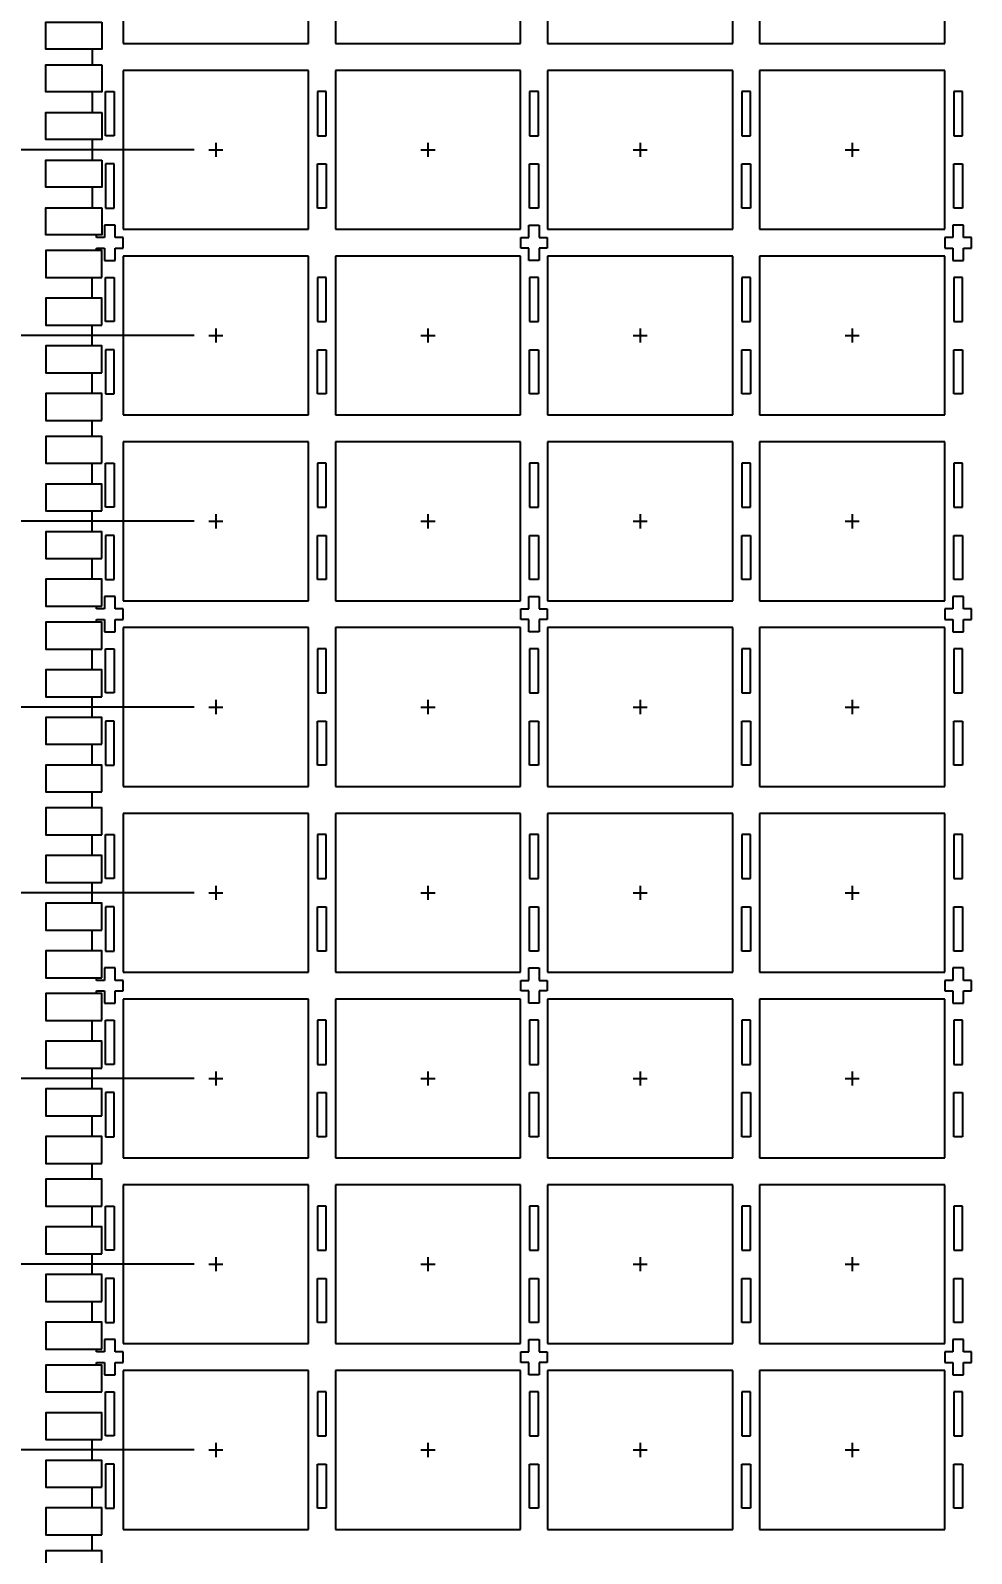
# Model space of a CAD drawing. Header units: millimetres. Extents: x 404.3 to 412.54, y 108.23 to 113.92.
# Drawn here: x 405.796 to 406.437, y 111.644 to 112.68 of the extents above; entities that cross this region are included whole.
import ezdxf

# ---------------------------------------------------------------- set-up
doc = ezdxf.new("R2010")
doc.units = ezdxf.units.MM
doc.header["$LTSCALE"] = 0.5
doc.header["$PDMODE"] = 98
for name, pattern in [('CENTER', [50.8, 31.75, -6.35, 6.35, -6.35]), ('HIDDEN', [0.375, 0.25, -0.125]), ('PHANTOM2', [31.75, 15.875, -3.175, 3.175, -3.175, 3.175, -3.175])]:
    doc.linetypes.add(name, pattern=pattern)
for name, color, linetype in [('1D', 4, 'Continuous'), ('BTM', 7, 'HIDDEN'), ('CEN', 2, 'CENTER'), ('DIM', 3, 'Continuous'), ('PKG', 1, 'PHANTOM2')]:
    doc.layers.add(name, color=color, linetype=linetype)
doc.styles.add('SIMPLEX', font='simplex.shx', dxfattribs={"bigfont": 'AllInOneBig.shx'})
doc.dimstyles.new('Standard2', dxfattribs={"dimtxt": 0.06, "dimasz": 0.08, "dimexe": 0.01, "dimexo": 0.01, "dimgap": 0.027, "dimtad": 1, "dimdec": 3, "dimlfac": 16.666667, "dimrnd": 5e-05, "dimzin": 1, "dimtxsty": 'SIMPLEX', "dimcen": 0.1905, "dimclrd": 256, "dimclre": 256, "dimclrt": 256, "dimazin": 3, "dimtp": 0.03, "dimtm": 0.05, "dimtfac": 0.8, "dimtdec": 3, "dimtmove": 0, "dimatfit": 3, "dimfxl": 0.05, "dimtzin": 4, "dimlwd": -1, "dimlwe": -1})

# ---------------------------------------------------------------- blocks, each defined once
blk = doc.blocks.new('*D6')
at = {"layer": '1D', "ltscale": 0.1, "transparency": 16777216}
blk.add_line((405.7066, 113.1086), (405.7066, 113.3266), dxfattribs=at)
at = {"layer": 'Defpoints', "color": 0, "ltscale": 0.1, "transparency": 16777216}
for p in [(405.7066, 113.3266), (405.7066, 113.0986), (407.4376, 111.0196)]:
    blk.add_point(p, dxfattribs=at)
at = {"layer": '1D', "ltscale": 0.1, "transparency": 16777216, "insert": (405.7066, 113.5022), "char_height": 0.06, "attachment_point": 5, "rotation": 90, "style": 'SIMPLEX'}
blk.add_mtext('\\A1;28.850', dxfattribs=at)
blk = doc.blocks.new('*D7')
at = {"layer": '1D', "ltscale": 0.1, "transparency": 16777216}
blk.add_line((405.5386, 112.878), (405.5386, 113.3266), dxfattribs=at)
at = {"layer": 'Defpoints', "color": 0, "ltscale": 0.1, "transparency": 16777216}
for p in [(405.5386, 113.3266), (405.5386, 112.868), (407.4376, 111.0196)]:
    blk.add_point(p, dxfattribs=at)
at = {"layer": '1D', "ltscale": 0.1, "transparency": 16777216, "insert": (405.5386, 113.4965), "char_height": 0.06, "attachment_point": 5, "rotation": 90, "style": 'SIMPLEX'}
blk.add_mtext('\\A1;31.650', dxfattribs=at)
blk = doc.blocks.new('*D22')
at = {"layer": '1D', "ltscale": 0.1, "transparency": 16777216}
for p, q in [((405.3606, 111.6826), (405.2668, 111.6516)), ((405.5106, 111.6826), (405.3606, 111.6826)), ((405.2668, 111.6516), (405.1068, 111.6516))]:
    blk.add_line(p, q, dxfattribs=at)
at = {"layer": 'Defpoints', "color": 0, "ltscale": 0.1, "transparency": 16777216}
for p in [(405.5206, 111.6826), (405.1068, 111.6516), (407.4376, 111.0196)]:
    blk.add_point(p, dxfattribs=at)
at = {"layer": '1D', "ltscale": 0.1, "transparency": 16777216, "insert": (404.9426, 111.6516), "char_height": 0.06, "attachment_point": 5, "style": 'SIMPLEX'}
blk.add_mtext('\\A1;11.050', dxfattribs=at)
blk = doc.blocks.new('*D23')
at = {"layer": '1D', "ltscale": 0.1, "transparency": 16777216}
for p, q in [((405.3606, 112.1687), (405.2668, 112.1567)), ((405.5106, 112.1687), (405.3606, 112.1687)), ((405.2668, 112.1567), (405.1068, 112.1567))]:
    blk.add_line(p, q, dxfattribs=at)
at = {"layer": 'Defpoints', "color": 0, "ltscale": 0.1, "transparency": 16777216}
for p in [(405.5206, 112.1687), (405.1068, 112.1567), (407.4376, 111.0196)]:
    blk.add_point(p, dxfattribs=at)
at = {"layer": '1D', "ltscale": 0.1, "transparency": 16777216, "insert": (404.9426, 112.1567), "char_height": 0.06, "attachment_point": 5, "style": 'SIMPLEX'}
blk.add_mtext('\\A1;19.150', dxfattribs=at)
blk = doc.blocks.new('*D24')
at = {"layer": '1D', "ltscale": 0.1, "transparency": 16777216}
for p, q in [((405.3606, 112.5886), (405.2668, 112.5356)), ((405.5106, 112.5886), (405.3606, 112.5886)), ((405.2668, 112.5356), (405.1068, 112.5356))]:
    blk.add_line(p, q, dxfattribs=at)
at = {"layer": 'Defpoints', "color": 0, "ltscale": 0.1, "transparency": 16777216}
for p in [(405.5206, 112.5886), (405.1068, 112.5356), (407.4376, 111.0196)]:
    blk.add_point(p, dxfattribs=at)
at = {"layer": '1D', "ltscale": 0.1, "transparency": 16777216, "insert": (404.9369, 112.5356), "char_height": 0.06, "attachment_point": 5, "style": 'SIMPLEX'}
blk.add_mtext('\\A1;26.150', dxfattribs=at)
blk = doc.blocks.new('*D25')
at = {"layer": '1D', "ltscale": 0.1, "transparency": 16777216}
blk.add_line((405.6697, 113.0716), (405.1068, 113.0716), dxfattribs=at)
at = {"layer": 'Defpoints', "color": 0, "ltscale": 0.1, "transparency": 16777216}
for p in [(405.1068, 113.0716), (405.6797, 113.0716), (407.4376, 111.0196)]:
    blk.add_point(p, dxfattribs=at)
at = {"layer": '1D', "ltscale": 0.1, "transparency": 16777216, "insert": (404.9312, 113.0716), "char_height": 0.06, "attachment_point": 5, "style": 'SIMPLEX'}
blk.add_mtext('\\A1;34.200', dxfattribs=at)
blk = doc.blocks.new('*D26')
at = {"layer": '1D', "ltscale": 0.1, "transparency": 16777216}
blk.add_line((405.5344, 112.9576), (405.1068, 112.9576), dxfattribs=at)
at = {"layer": 'Defpoints', "color": 0, "ltscale": 0.1, "transparency": 16777216}
for p in [(405.1068, 112.9576), (405.5444, 112.9576), (407.4376, 111.0196)]:
    blk.add_point(p, dxfattribs=at)
at = {"layer": '1D', "ltscale": 0.1, "transparency": 16777216, "insert": (404.7655, 112.9576), "char_height": 0.06, "attachment_point": 5, "style": 'SIMPLEX'}
blk.add_mtext('\\A1;32.300%%P0.300', dxfattribs=at)
blk = doc.blocks.new('*D115')
at = {"layer": 'Defpoints', "color": 0, "ltscale": 0.1, "transparency": 16777216}
for p in [(405.1068, 111.7143), (405.9177, 111.7143), (407.4376, 111.0196)]:
    blk.add_point(p, dxfattribs=at)
at = {"layer": 'DIM', "ltscale": 0.1, "transparency": 16777216}
blk.add_line((405.9077, 111.7143), (405.1068, 111.7143), dxfattribs=at)
at = {"layer": 'DIM', "ltscale": 0.1, "transparency": 16777216, "insert": (404.9426, 111.7143), "char_height": 0.06, "attachment_point": 5, "style": 'SIMPLEX'}
blk.add_mtext('\\A1;11.578', dxfattribs=at)
blk = doc.blocks.new('*D116')
at = {"layer": 'Defpoints', "color": 0, "ltscale": 0.1, "transparency": 16777216}
for p in [(405.1068, 111.8406), (405.9177, 111.8406), (407.4376, 111.0196)]:
    blk.add_point(p, dxfattribs=at)
at = {"layer": 'DIM', "ltscale": 0.1, "transparency": 16777216}
blk.add_line((405.9077, 111.8406), (405.1068, 111.8406), dxfattribs=at)
at = {"layer": 'DIM', "ltscale": 0.1, "transparency": 16777216, "insert": (404.9369, 111.8406), "char_height": 0.06, "attachment_point": 5, "style": 'SIMPLEX'}
blk.add_mtext('\\A1;13.683', dxfattribs=at)
blk = doc.blocks.new('*D117')
at = {"layer": 'Defpoints', "color": 0, "ltscale": 0.1, "transparency": 16777216}
for p in [(405.1068, 111.9669), (405.9177, 111.9669), (407.4376, 111.0196)]:
    blk.add_point(p, dxfattribs=at)
at = {"layer": 'DIM', "ltscale": 0.1, "transparency": 16777216}
blk.add_line((405.9077, 111.9669), (405.1068, 111.9669), dxfattribs=at)
at = {"layer": 'DIM', "ltscale": 0.1, "transparency": 16777216, "insert": (404.9369, 111.9669), "char_height": 0.06, "attachment_point": 5, "style": 'SIMPLEX'}
blk.add_mtext('\\A1;15.788', dxfattribs=at)
blk = doc.blocks.new('*D118')
at = {"layer": 'Defpoints', "color": 0, "ltscale": 0.1, "transparency": 16777216}
for p in [(405.1068, 112.0932), (405.9177, 112.0932), (407.4376, 111.0196)]:
    blk.add_point(p, dxfattribs=at)
at = {"layer": 'DIM', "ltscale": 0.1, "transparency": 16777216}
blk.add_line((405.9077, 112.0932), (405.1068, 112.0932), dxfattribs=at)
at = {"layer": 'DIM', "ltscale": 0.1, "transparency": 16777216, "insert": (404.9369, 112.0932), "char_height": 0.06, "attachment_point": 5, "style": 'SIMPLEX'}
blk.add_mtext('\\A1;17.893', dxfattribs=at)
blk = doc.blocks.new('*D119')
at = {"layer": 'Defpoints', "color": 0, "ltscale": 0.1, "transparency": 16777216}
for p in [(405.1068, 112.2195), (405.9177, 112.2195), (407.4376, 111.0196)]:
    blk.add_point(p, dxfattribs=at)
at = {"layer": 'DIM', "ltscale": 0.1, "transparency": 16777216}
blk.add_line((405.9077, 112.2195), (405.1068, 112.2195), dxfattribs=at)
at = {"layer": 'DIM', "ltscale": 0.1, "transparency": 16777216, "insert": (404.9369, 112.2195), "char_height": 0.06, "attachment_point": 5, "style": 'SIMPLEX'}
blk.add_mtext('\\A1;19.998', dxfattribs=at)
blk = doc.blocks.new('*D120')
at = {"layer": 'Defpoints', "color": 0, "ltscale": 0.1, "transparency": 16777216}
for p in [(405.1068, 112.3458), (405.9177, 112.3458), (407.4376, 111.0196)]:
    blk.add_point(p, dxfattribs=at)
at = {"layer": 'DIM', "ltscale": 0.1, "transparency": 16777216}
blk.add_line((405.9077, 112.3458), (405.1068, 112.3458), dxfattribs=at)
at = {"layer": 'DIM', "ltscale": 0.1, "transparency": 16777216, "insert": (404.9369, 112.3458), "char_height": 0.06, "attachment_point": 5, "style": 'SIMPLEX'}
blk.add_mtext('\\A1;22.103', dxfattribs=at)
blk = doc.blocks.new('*D121')
at = {"layer": 'Defpoints', "color": 0, "ltscale": 0.1, "transparency": 16777216}
for p in [(405.1068, 112.4721), (405.9177, 112.4721), (407.4376, 111.0196)]:
    blk.add_point(p, dxfattribs=at)
at = {"layer": 'DIM', "ltscale": 0.1, "transparency": 16777216}
blk.add_line((405.9077, 112.4721), (405.1068, 112.4721), dxfattribs=at)
at = {"layer": 'DIM', "ltscale": 0.1, "transparency": 16777216, "insert": (404.9312, 112.4721), "char_height": 0.06, "attachment_point": 5, "style": 'SIMPLEX'}
blk.add_mtext('\\A1;24.208', dxfattribs=at)
blk = doc.blocks.new('*D122')
at = {"layer": 'Defpoints', "color": 0, "ltscale": 0.1, "transparency": 16777216}
for p in [(405.1068, 112.5984), (405.9177, 112.5984), (407.4376, 111.0196)]:
    blk.add_point(p, dxfattribs=at)
at = {"layer": 'DIM', "ltscale": 0.1, "transparency": 16777216}
blk.add_line((405.9077, 112.5984), (405.1068, 112.5984), dxfattribs=at)
at = {"layer": 'DIM', "ltscale": 0.1, "transparency": 16777216, "insert": (404.9369, 112.5984), "char_height": 0.06, "attachment_point": 5, "style": 'SIMPLEX'}
blk.add_mtext('\\A1;26.313', dxfattribs=at)
blk = doc.blocks.new('*D123')
at = {"layer": 'Defpoints', "color": 0, "ltscale": 0.1, "transparency": 16777216}
for p in [(405.1068, 112.7247), (405.9177, 112.7247), (407.4376, 111.0196)]:
    blk.add_point(p, dxfattribs=at)
at = {"layer": 'DIM', "ltscale": 0.1, "transparency": 16777216}
blk.add_line((405.9077, 112.7247), (405.1068, 112.7247), dxfattribs=at)
at = {"layer": 'DIM', "ltscale": 0.1, "transparency": 16777216, "insert": (404.9369, 112.7247), "char_height": 0.06, "attachment_point": 5, "style": 'SIMPLEX'}
blk.add_mtext('\\A1;28.418', dxfattribs=at)
blk = doc.blocks.new('*D165')
at = {"layer": 'Defpoints', "color": 0, "ltscale": 0.1, "transparency": 16777216}
for p in [(405.9225, 113.3266), (405.9225, 112.7295), (407.4376, 111.0196)]:
    blk.add_point(p, dxfattribs=at)
at = {"layer": 'DIM', "ltscale": 0.1, "transparency": 16777216}
blk.add_line((405.9225, 112.7395), (405.9225, 113.3266), dxfattribs=at)
at = {"layer": 'DIM', "ltscale": 0.1, "transparency": 16777216, "insert": (405.9225, 113.5022), "char_height": 0.06, "attachment_point": 5, "rotation": 90, "style": 'SIMPLEX'}
blk.add_mtext('\\A1;25.253', dxfattribs=at)
blk = doc.blocks.new('*D166')
at = {"layer": 'Defpoints', "color": 0, "ltscale": 0.1, "transparency": 16777216}
for p in [(406.0668, 113.3266), (406.0668, 112.7295), (407.4376, 111.0196)]:
    blk.add_point(p, dxfattribs=at)
at = {"layer": 'DIM', "ltscale": 0.1, "transparency": 16777216}
blk.add_line((406.0668, 112.7395), (406.0668, 113.3266), dxfattribs=at)
at = {"layer": 'DIM', "ltscale": 0.1, "transparency": 16777216, "insert": (406.0668, 113.5022), "char_height": 0.06, "attachment_point": 5, "rotation": 90, "style": 'SIMPLEX'}
blk.add_mtext('\\A1;22.848', dxfattribs=at)
blk = doc.blocks.new('*D167')
at = {"layer": 'Defpoints', "color": 0, "ltscale": 0.1, "transparency": 16777216}
for p in [(406.2111, 113.3266), (406.2111, 112.7295), (407.4376, 111.0196)]:
    blk.add_point(p, dxfattribs=at)
at = {"layer": 'DIM', "ltscale": 0.1, "transparency": 16777216}
blk.add_line((406.2111, 112.7395), (406.2111, 113.3266), dxfattribs=at)
at = {"layer": 'DIM', "ltscale": 0.1, "transparency": 16777216, "insert": (406.2111, 113.5022), "char_height": 0.06, "attachment_point": 5, "rotation": 90, "style": 'SIMPLEX'}
blk.add_mtext('\\A1;20.443', dxfattribs=at)
blk = doc.blocks.new('*D168')
at = {"layer": 'Defpoints', "color": 0, "ltscale": 0.1, "transparency": 16777216}
for p in [(406.3554, 113.3266), (406.3554, 112.7295), (407.4376, 111.0196)]:
    blk.add_point(p, dxfattribs=at)
at = {"layer": 'DIM', "ltscale": 0.1, "transparency": 16777216}
blk.add_line((406.3554, 112.7395), (406.3554, 113.3266), dxfattribs=at)
at = {"layer": 'DIM', "ltscale": 0.1, "transparency": 16777216, "insert": (406.3554, 113.4965), "char_height": 0.06, "attachment_point": 5, "rotation": 90, "style": 'SIMPLEX'}
blk.add_mtext('\\A1;18.038', dxfattribs=at)
blk = doc.blocks.new('*U201')
at = {"layer": 'CEN', "ltscale": 0.005}
for p, q in [((0, 0.0048), (0, -0.0048)), ((-0.0048, 0), (0.0048, 0))]:
    blk.add_line(p, q, dxfattribs=at)
at = {"layer": 'PKG', "ltscale": 0.03}
blk.add_lwpolyline([(0.063, 0.054), (-0.063, 0.054), (-0.063, -0.054), (0.063, -0.054)], close=True, dxfattribs=at)
blk = doc.blocks.new('*U202')
at = {"layer": 'DIM', "color": 0, "linetype": 'ByBlock', "lineweight": -2, "transparency": 16777216}
for p in [(0, 3.4101), (0.1443, 3.4101), (0.2886, 3.4101), (0.4329, 3.4101), (0, 3.2838), (0.1443, 3.2838), (0.2886, 3.2838), (0.4329, 3.2838), (0, 3.1575), (0.1443, 3.1575), (0.2886, 3.1575), (0.4329, 3.1575), (0, 3.0312), (0.1443, 3.0312), (0.2886, 3.0312), (0.4329, 3.0312), (0, 2.9049), (0.1443, 2.9049), (0.2886, 2.9049), (0.4329, 2.9049), (0, 2.7786), (0.1443, 2.7786), (0.2886, 2.7786), (0.4329, 2.7786), (0, 2.6523), (0.1443, 2.6523), (0.2886, 2.6523), (0.4329, 2.6523), (0, 2.526), (0.1443, 2.526), (0.2886, 2.526), (0.4329, 2.526), (0, 2.3997), (0.1443, 2.3997), (0.2886, 2.3997), (0.4329, 2.3997)]:
    blk.add_blockref('*U201', p, dxfattribs=at)

msp = doc.modelspace()

# ---------------------------------------------------------------- linework, layer by layer
at = {"ltscale": 0.03}
for points in [[(405.844939, 112.685242), (405.844939, 112.666942), (405.806839, 112.666942), (405.806839, 112.685242)], [(405.844939, 112.656142), (405.844939, 112.637842), (405.806839, 112.637842), (405.806839, 112.656142)], [(405.844939, 112.623742), (405.844939, 112.605442), (405.806839, 112.605442), (405.806839, 112.623742)], [(405.844939, 112.591342), (405.844939, 112.573042), (405.806839, 112.573042), (405.806839, 112.591342)], [(405.844939, 112.558942), (405.844939, 112.540642), (405.806839, 112.540642), (405.806839, 112.558942)], [(405.844939, 112.511542), (405.844939, 112.529842), (405.806839, 112.529842), (405.806839, 112.511542)], [(405.844939, 112.479142), (405.844939, 112.497442), (405.806839, 112.497442), (405.806839, 112.479142)], [(405.844939, 112.446742), (405.844939, 112.465042), (405.806839, 112.465042), (405.806839, 112.446742)], [(405.844939, 112.414342), (405.844939, 112.432642), (405.806839, 112.432642), (405.806839, 112.414342)], [(405.844939, 112.385242), (405.844939, 112.403542), (405.806839, 112.403542), (405.806839, 112.385242)], [(405.844939, 112.352842), (405.844939, 112.371142), (405.806839, 112.371142), (405.806839, 112.352842)], [(405.844939, 112.320442), (405.844939, 112.338742), (405.806839, 112.338742), (405.806839, 112.320442)], [(405.844939, 112.288042), (405.844939, 112.306342), (405.806839, 112.306342), (405.806839, 112.288042)], [(405.844939, 112.258942), (405.844939, 112.277242), (405.806839, 112.277242), (405.806839, 112.258942)], [(405.844939, 112.226542), (405.844939, 112.244842), (405.806839, 112.244842), (405.806839, 112.226542)], [(405.844939, 112.194142), (405.844939, 112.212442), (405.806839, 112.212442), (405.806839, 112.194142)], [(405.844939, 112.161742), (405.844939, 112.180042), (405.806839, 112.180042), (405.806839, 112.161742)], [(405.844939, 112.132642), (405.844939, 112.150942), (405.806839, 112.150942), (405.806839, 112.132642)], [(405.844939, 112.100242), (405.844939, 112.118542), (405.806839, 112.118542), (405.806839, 112.100242)], [(405.844939, 112.067842), (405.844939, 112.086142), (405.806839, 112.086142), (405.806839, 112.067842)], [(405.844939, 112.035442), (405.844939, 112.053742), (405.806839, 112.053742), (405.806839, 112.035442)], [(405.844939, 112.006342), (405.844939, 112.024642), (405.806839, 112.024642), (405.806839, 112.006342)], [(405.844939, 111.973942), (405.844939, 111.992242), (405.806839, 111.992242), (405.806839, 111.973942)], [(405.844939, 111.941542), (405.844939, 111.959842), (405.806839, 111.959842), (405.806839, 111.941542)], [(405.844939, 111.909142), (405.844939, 111.927442), (405.806839, 111.927442), (405.806839, 111.909142)], [(405.844939, 111.880042), (405.844939, 111.898342), (405.806839, 111.898342), (405.806839, 111.880042)], [(405.844939, 111.847642), (405.844939, 111.865942), (405.806839, 111.865942), (405.806839, 111.847642)], [(405.844939, 111.815242), (405.844939, 111.833542), (405.806839, 111.833542), (405.806839, 111.815242)], [(405.844939, 111.782842), (405.844939, 111.801142), (405.806839, 111.801142), (405.806839, 111.782842)], [(405.844939, 111.753742), (405.844939, 111.772042), (405.806839, 111.772042), (405.806839, 111.753742)], [(405.844939, 111.721342), (405.844939, 111.739642), (405.806839, 111.739642), (405.806839, 111.721342)], [(405.844939, 111.688942), (405.844939, 111.707242), (405.806839, 111.707242), (405.806839, 111.688942)], [(405.844939, 111.656542), (405.844939, 111.674842), (405.806839, 111.674842), (405.806839, 111.656542)], [(405.844939, 111.627442), (405.844939, 111.645742), (405.806839, 111.645742), (405.806839, 111.627442)]]:
    msp.add_lwpolyline(points, close=True, dxfattribs=at)
at = {"layer": 'BTM', "ltscale": 0.03}
for p, q in [((405.838339, 112.666942), (405.838339, 112.656142)), ((405.838339, 112.637842), (405.838339, 112.623742)), ((405.838339, 112.605442), (405.838339, 112.591342)), ((405.838339, 112.573042), (405.838339, 112.558942)), ((405.838339, 112.497442), (405.838339, 112.511542)), ((405.838339, 112.465042), (405.838339, 112.479142)), ((405.838339, 112.432642), (405.838339, 112.446742)), ((405.838339, 112.403542), (405.838339, 112.414342)), ((405.838339, 112.371142), (405.838339, 112.385242)), ((405.838339, 112.338742), (405.838339, 112.352842)), ((405.838339, 112.306342), (405.838339, 112.320442)), ((405.838339, 112.244842), (405.838339, 112.258942)), ((405.838339, 112.212442), (405.838339, 112.226542)), ((405.838339, 112.180042), (405.838339, 112.194142)), ((405.838339, 112.150942), (405.838339, 112.161742)), ((405.838339, 112.118542), (405.838339, 112.132642)), ((405.838339, 112.086142), (405.838339, 112.100242)), ((405.838339, 112.053742), (405.838339, 112.067842)), ((405.838339, 111.992242), (405.838339, 112.006342)), ((405.838339, 111.959842), (405.838339, 111.973942)), ((405.838339, 111.927442), (405.838339, 111.941542)), ((405.838339, 111.898342), (405.838339, 111.909142)), ((405.838339, 111.865942), (405.838339, 111.880042)), ((405.838339, 111.833542), (405.838339, 111.847642)), ((405.838339, 111.801142), (405.838339, 111.815242)), ((405.838339, 111.707242), (405.838339, 111.721342)), ((405.838339, 111.674842), (405.838339, 111.688942)), ((405.838339, 111.645742), (405.838339, 111.656542))]:
    msp.add_line(p, q, dxfattribs=at)
for points in [[(405.853339, 112.607992), (405.847339, 112.607992), (405.847339, 112.637992), (405.853339, 112.637992)], [(405.991639, 112.607992), (405.997639, 112.607992), (405.997639, 112.637992), (405.991639, 112.637992)], [(406.135939, 112.607992), (406.141939, 112.607992), (406.141939, 112.637992), (406.135939, 112.637992)], [(406.280239, 112.607992), (406.286239, 112.607992), (406.286239, 112.637992), (406.280239, 112.637992)], [(406.424539, 112.607992), (406.430539, 112.607992), (406.430539, 112.637992), (406.424539, 112.637992)], [(405.853339, 112.588792), (405.847339, 112.588792), (405.847339, 112.558792), (405.853339, 112.558792)], [(405.991639, 112.588792), (405.997639, 112.588792), (405.997639, 112.558792), (405.991639, 112.558792)], [(406.135939, 112.588792), (406.141939, 112.588792), (406.141939, 112.558792), (406.135939, 112.558792)], [(406.280239, 112.588792), (406.286239, 112.588792), (406.286239, 112.558792), (406.280239, 112.558792)], [(406.424539, 112.588792), (406.430539, 112.588792), (406.430539, 112.558792), (406.424539, 112.558792)], [(405.853339, 112.481692), (405.847339, 112.481692), (405.847339, 112.511692), (405.853339, 112.511692)], [(405.991639, 112.481692), (405.997639, 112.481692), (405.997639, 112.511692), (405.991639, 112.511692)], [(406.135939, 112.481692), (406.141939, 112.481692), (406.141939, 112.511692), (406.135939, 112.511692)], [(406.280239, 112.481692), (406.286239, 112.481692), (406.286239, 112.511692), (406.280239, 112.511692)], [(406.424539, 112.481692), (406.430539, 112.481692), (406.430539, 112.511692), (406.424539, 112.511692)], [(405.853339, 112.462492), (405.847339, 112.462492), (405.847339, 112.432492), (405.853339, 112.432492)], [(405.991639, 112.462492), (405.997639, 112.462492), (405.997639, 112.432492), (405.991639, 112.432492)], [(406.135939, 112.462492), (406.141939, 112.462492), (406.141939, 112.432492), (406.135939, 112.432492)], [(406.280239, 112.462492), (406.286239, 112.462492), (406.286239, 112.432492), (406.280239, 112.432492)], [(406.424539, 112.462492), (406.430539, 112.462492), (406.430539, 112.432492), (406.424539, 112.432492)], [(405.853339, 112.355392), (405.847339, 112.355392), (405.847339, 112.385392), (405.853339, 112.385392)], [(405.991639, 112.355392), (405.997639, 112.355392), (405.997639, 112.385392), (405.991639, 112.385392)], [(406.135939, 112.355392), (406.141939, 112.355392), (406.141939, 112.385392), (406.135939, 112.385392)], [(406.280239, 112.355392), (406.286239, 112.355392), (406.286239, 112.385392), (406.280239, 112.385392)], [(406.424539, 112.355392), (406.430539, 112.355392), (406.430539, 112.385392), (406.424539, 112.385392)], [(405.853339, 112.336192), (405.847339, 112.336192), (405.847339, 112.306192), (405.853339, 112.306192)], [(405.991639, 112.336192), (405.997639, 112.336192), (405.997639, 112.306192), (405.991639, 112.306192)], [(406.135939, 112.336192), (406.141939, 112.336192), (406.141939, 112.306192), (406.135939, 112.306192)], [(406.280239, 112.336192), (406.286239, 112.336192), (406.286239, 112.306192), (406.280239, 112.306192)], [(406.424539, 112.336192), (406.430539, 112.336192), (406.430539, 112.306192), (406.424539, 112.306192)], [(405.853339, 112.229092), (405.847339, 112.229092), (405.847339, 112.259092), (405.853339, 112.259092)], [(405.991639, 112.229092), (405.997639, 112.229092), (405.997639, 112.259092), (405.991639, 112.259092)], [(406.135939, 112.229092), (406.141939, 112.229092), (406.141939, 112.259092), (406.135939, 112.259092)], [(406.280239, 112.229092), (406.286239, 112.229092), (406.286239, 112.259092), (406.280239, 112.259092)], [(406.424539, 112.229092), (406.430539, 112.229092), (406.430539, 112.259092), (406.424539, 112.259092)], [(405.853339, 112.209892), (405.847339, 112.209892), (405.847339, 112.179892), (405.853339, 112.179892)], [(405.991639, 112.209892), (405.997639, 112.209892), (405.997639, 112.179892), (405.991639, 112.179892)], [(406.135939, 112.209892), (406.141939, 112.209892), (406.141939, 112.179892), (406.135939, 112.179892)], [(406.280239, 112.209892), (406.286239, 112.209892), (406.286239, 112.179892), (406.280239, 112.179892)], [(406.424539, 112.209892), (406.430539, 112.209892), (406.430539, 112.179892), (406.424539, 112.179892)], [(405.853339, 112.102792), (405.847339, 112.102792), (405.847339, 112.132792), (405.853339, 112.132792)], [(405.991639, 112.102792), (405.997639, 112.102792), (405.997639, 112.132792), (405.991639, 112.132792)], [(406.135939, 112.102792), (406.141939, 112.102792), (406.141939, 112.132792), (406.135939, 112.132792)], [(406.280239, 112.102792), (406.286239, 112.102792), (406.286239, 112.132792), (406.280239, 112.132792)], [(406.424539, 112.102792), (406.430539, 112.102792), (406.430539, 112.132792), (406.424539, 112.132792)], [(405.853339, 112.083592), (405.847339, 112.083592), (405.847339, 112.053592), (405.853339, 112.053592)], [(405.991639, 112.083592), (405.997639, 112.083592), (405.997639, 112.053592), (405.991639, 112.053592)], [(406.135939, 112.083592), (406.141939, 112.083592), (406.141939, 112.053592), (406.135939, 112.053592)], [(406.280239, 112.083592), (406.286239, 112.083592), (406.286239, 112.053592), (406.280239, 112.053592)], [(406.424539, 112.083592), (406.430539, 112.083592), (406.430539, 112.053592), (406.424539, 112.053592)], [(405.853339, 111.976492), (405.847339, 111.976492), (405.847339, 112.006492), (405.853339, 112.006492)], [(405.991639, 111.976492), (405.997639, 111.976492), (405.997639, 112.006492), (405.991639, 112.006492)], [(406.135939, 111.976492), (406.141939, 111.976492), (406.141939, 112.006492), (406.135939, 112.006492)], [(406.280239, 111.976492), (406.286239, 111.976492), (406.286239, 112.006492), (406.280239, 112.006492)], [(406.424539, 111.976492), (406.430539, 111.976492), (406.430539, 112.006492), (406.424539, 112.006492)], [(405.853339, 111.957292), (405.847339, 111.957292), (405.847339, 111.927292), (405.853339, 111.927292)], [(405.991639, 111.957292), (405.997639, 111.957292), (405.997639, 111.927292), (405.991639, 111.927292)], [(406.135939, 111.957292), (406.141939, 111.957292), (406.141939, 111.927292), (406.135939, 111.927292)], [(406.280239, 111.957292), (406.286239, 111.957292), (406.286239, 111.927292), (406.280239, 111.927292)], [(406.424539, 111.957292), (406.430539, 111.957292), (406.430539, 111.927292), (406.424539, 111.927292)], [(405.853339, 111.850192), (405.847339, 111.850192), (405.847339, 111.880192), (405.853339, 111.880192)], [(405.991639, 111.850192), (405.997639, 111.850192), (405.997639, 111.880192), (405.991639, 111.880192)], [(406.135939, 111.850192), (406.141939, 111.850192), (406.141939, 111.880192), (406.135939, 111.880192)], [(406.280239, 111.850192), (406.286239, 111.850192), (406.286239, 111.880192), (406.280239, 111.880192)], [(406.424539, 111.850192), (406.430539, 111.850192), (406.430539, 111.880192), (406.424539, 111.880192)], [(405.853339, 111.830992), (405.847339, 111.830992), (405.847339, 111.800992), (405.853339, 111.800992)], [(405.991639, 111.830992), (405.997639, 111.830992), (405.997639, 111.800992), (405.991639, 111.800992)], [(406.135939, 111.830992), (406.141939, 111.830992), (406.141939, 111.800992), (406.135939, 111.800992)], [(406.280239, 111.830992), (406.286239, 111.830992), (406.286239, 111.800992), (406.280239, 111.800992)], [(406.424539, 111.830992), (406.430539, 111.830992), (406.430539, 111.800992), (406.424539, 111.800992)], [(405.853339, 111.723892), (405.847339, 111.723892), (405.847339, 111.753892), (405.853339, 111.753892)], [(405.991639, 111.723892), (405.997639, 111.723892), (405.997639, 111.753892), (405.991639, 111.753892)], [(406.135939, 111.723892), (406.141939, 111.723892), (406.141939, 111.753892), (406.135939, 111.753892)], [(406.280239, 111.723892), (406.286239, 111.723892), (406.286239, 111.753892), (406.280239, 111.753892)], [(406.424539, 111.723892), (406.430539, 111.723892), (406.430539, 111.753892), (406.424539, 111.753892)], [(405.853339, 111.704692), (405.847339, 111.704692), (405.847339, 111.674692), (405.853339, 111.674692)], [(405.991639, 111.704692), (405.997639, 111.704692), (405.997639, 111.674692), (405.991639, 111.674692)], [(406.135939, 111.704692), (406.141939, 111.704692), (406.141939, 111.674692), (406.135939, 111.674692)], [(406.280239, 111.704692), (406.286239, 111.704692), (406.286239, 111.674692), (406.280239, 111.674692)], [(406.424539, 111.704692), (406.430539, 111.704692), (406.430539, 111.674692), (406.424539, 111.674692)]]:
    msp.add_lwpolyline(points, close=True, dxfattribs=at)
for points in [[(405.841339, 112.529842), (405.841339, 112.531642), (405.846739, 112.531642), (405.846739, 112.523242), (405.853939, 112.523242), (405.853939, 112.531642), (405.859339, 112.531642), (405.859339, 112.538842), (405.853939, 112.538842), (405.853939, 112.547242), (405.846739, 112.547242), (405.846739, 112.538842), (405.841339, 112.538842), (405.841339, 112.540642)], [(406.135339, 112.523242), (406.135339, 112.531642), (406.129939, 112.531642), (406.129939, 112.538842), (406.135339, 112.538842), (406.135339, 112.547242), (406.142539, 112.547242), (406.142539, 112.538842), (406.147939, 112.538842), (406.147939, 112.531642), (406.142539, 112.531642), (406.142539, 112.523242), (406.135339, 112.523242)], [(406.431139, 112.523242), (406.431139, 112.531642), (406.436539, 112.531642), (406.436539, 112.538842), (406.431139, 112.538842), (406.431139, 112.547242), (406.423939, 112.547242), (406.423939, 112.538842), (406.418539, 112.538842), (406.418539, 112.531642), (406.423939, 112.531642), (406.423939, 112.523242), (406.431139, 112.523242)], [(405.841339, 112.277242), (405.841339, 112.279042), (405.846739, 112.279042), (405.846739, 112.270642), (405.853939, 112.270642), (405.853939, 112.279042), (405.859339, 112.279042), (405.859339, 112.286242), (405.853939, 112.286242), (405.853939, 112.294642), (405.846739, 112.294642), (405.846739, 112.286242), (405.841339, 112.286242), (405.841339, 112.288042)], [(406.135339, 112.270642), (406.135339, 112.279042), (406.129939, 112.279042), (406.129939, 112.286242), (406.135339, 112.286242), (406.135339, 112.294642), (406.142539, 112.294642), (406.142539, 112.286242), (406.147939, 112.286242), (406.147939, 112.279042), (406.142539, 112.279042), (406.142539, 112.270642), (406.135339, 112.270642)], [(406.431139, 112.270642), (406.431139, 112.279042), (406.436539, 112.279042), (406.436539, 112.286242), (406.431139, 112.286242), (406.431139, 112.294642), (406.423939, 112.294642), (406.423939, 112.286242), (406.418539, 112.286242), (406.418539, 112.279042), (406.423939, 112.279042), (406.423939, 112.270642), (406.431139, 112.270642)], [(405.841339, 112.024642), (405.841339, 112.026442), (405.846739, 112.026442), (405.846739, 112.018042), (405.853939, 112.018042), (405.853939, 112.026442), (405.859339, 112.026442), (405.859339, 112.033642), (405.853939, 112.033642), (405.853939, 112.042042), (405.846739, 112.042042), (405.846739, 112.033642), (405.841339, 112.033642), (405.841339, 112.035442)], [(406.135339, 112.018042), (406.135339, 112.026442), (406.129939, 112.026442), (406.129939, 112.033642), (406.135339, 112.033642), (406.135339, 112.042042), (406.142539, 112.042042), (406.142539, 112.033642), (406.147939, 112.033642), (406.147939, 112.026442), (406.142539, 112.026442), (406.142539, 112.018042), (406.135339, 112.018042)], [(406.431139, 112.018042), (406.431139, 112.026442), (406.436539, 112.026442), (406.436539, 112.033642), (406.431139, 112.033642), (406.431139, 112.042042), (406.423939, 112.042042), (406.423939, 112.033642), (406.418539, 112.033642), (406.418539, 112.026442), (406.423939, 112.026442), (406.423939, 112.018042), (406.431139, 112.018042)], [(405.841339, 111.772042), (405.841339, 111.773842), (405.846739, 111.773842), (405.846739, 111.765442), (405.853939, 111.765442), (405.853939, 111.773842), (405.859339, 111.773842), (405.859339, 111.781042), (405.853939, 111.781042), (405.853939, 111.789442), (405.846739, 111.789442), (405.846739, 111.781042), (405.841339, 111.781042), (405.841339, 111.782842)], [(406.135339, 111.765442), (406.135339, 111.773842), (406.129939, 111.773842), (406.129939, 111.781042), (406.135339, 111.781042), (406.135339, 111.789442), (406.142539, 111.789442), (406.142539, 111.781042), (406.147939, 111.781042), (406.147939, 111.773842), (406.142539, 111.773842), (406.142539, 111.765442), (406.135339, 111.765442)], [(406.431139, 111.765442), (406.431139, 111.773842), (406.436539, 111.773842), (406.436539, 111.781042), (406.431139, 111.781042), (406.431139, 111.789442), (406.423939, 111.789442), (406.423939, 111.781042), (406.418539, 111.781042), (406.418539, 111.773842), (406.423939, 111.773842), (406.423939, 111.765442), (406.431139, 111.765442)]]:
    msp.add_lwpolyline(points, dxfattribs=at)

# ---------------------------------------------------------------- block references
at = {"layer": 'DIM'}
msp.add_blockref('*U202', (405.922489, 109.314592), dxfattribs=at)

# ---------------------------------------------------------------- dimensions: what is measured, and where the dimension line sits
at = {"layer": '1D', "color": 1, "ltscale": 0.1}
for feature_location, offset, picture, middle in [((405.538639, 112.867981), (0, 0.458641), '*D7', (405.538639, 113.496479)), ((405.706639, 113.098603), (0, 0.228019), '*D6', (405.706639, 113.502193))]:
    dim = msp.add_ordinate_dim(feature_location=feature_location, offset=offset, dtype=1, origin=(407.437639, 111.019642), dimstyle='Standard2', override={"dimarcsym": 1}, dxfattribs=at)
    dim.commit()
    dim.dimension.update_dxf_attribs({"geometry": picture, "text_midpoint": middle})
at = {"layer": '1D', "color": 4, "ltscale": 0.1}
for feature_location, offset, picture, middle in [((405.679678, 113.071642), (-0.572915, 0), '*D25', (404.931191, 113.071642)), ((405.520639, 112.588629), (-0.413876, -0.053), '*D24', (404.936906, 112.535629)), ((405.520639, 112.168655), (-0.413876, -0.012), '*D23', (404.94262, 112.156655)), ((405.520639, 111.682629), (-0.413876, -0.031), '*D22', (404.94262, 111.651629))]:
    dim = msp.add_ordinate_dim(feature_location=feature_location, offset=offset, dtype=0, origin=(407.437639, 111.019642), dimstyle='Standard2', override={"dimarcsym": 1}, dxfattribs=at)
    dim.commit()
    dim.dimension.update_dxf_attribs({"geometry": picture, "text_midpoint": middle})
dim = msp.add_ordinate_dim(feature_location=(405.544411, 112.957642), offset=(-0.437648, 0), dtype=0, origin=(407.437639, 111.019642), text='<>%%P0.300', dimstyle='Standard2', override={"dimarcsym": 1}, dxfattribs=at)
dim.commit()
dim.dimension.update_dxf_attribs({"geometry": '*D26', "text_midpoint": (404.765477, 112.957642)})
at = {"layer": 'DIM', "ltscale": 0.1}
for feature_location, offset, dtype, picture, middle in [((405.9224886671, 112.7294921803), (0, 0.5971298714), 1, '*D165', (405.9224886671, 113.5021934802)), ((406.0667886671, 112.7294921803), (0, 0.5971298714), 1, '*D166', (406.0667886671, 113.5021934802)), ((406.2110886671, 112.7294921803), (0, 0.5971298714), 1, '*D167', (406.2110886671, 113.5021934802)), ((406.3553886671, 112.7294921803), (0, 0.5971298714), 1, '*D168', (406.3553886671, 113.4964791945)), ((405.9176886671, 112.7246921803), (-0.8109260149, 0), 0, '*D123', (404.9369055093, 112.7246921803)), ((405.9176886671, 112.5983921803), (-0.8109260149, 0), 0, '*D122', (404.9369055093, 112.5983921803)), ((405.9176886671, 112.4720921803), (-0.8109260149, 0), 0, '*D121', (404.9311912236, 112.4720921803)), ((405.9176886671, 112.3457921803), (-0.8109260149, 0), 0, '*D120', (404.9369055093, 112.3457921803)), ((405.9176886671, 112.2194921803), (-0.8109260149, 0), 0, '*D119', (404.9369055093, 112.2194921803)), ((405.9176886671, 112.0931921803), (-0.8109260149, 0), 0, '*D118', (404.9369055093, 112.0931921803)), ((405.9176886671, 111.9668921803), (-0.8109260149, 0), 0, '*D117', (404.9369055093, 111.9668921803)), ((405.9176886671, 111.8405921803), (-0.8109260149, 0), 0, '*D116', (404.9369055093, 111.8405921803)), ((405.9176886671, 111.7142921803), (-0.8109260149, 0), 0, '*D115', (404.942619795, 111.7142921803))]:
    dim = msp.add_ordinate_dim(feature_location=feature_location, offset=offset, dtype=dtype, origin=(407.4376386671, 111.0196421803), dimstyle='Standard2', dxfattribs=at)
    dim.commit()
    dim.dimension.update_dxf_attribs({"geometry": picture, "text_midpoint": middle})

doc.saveas('drawing.dxf')
